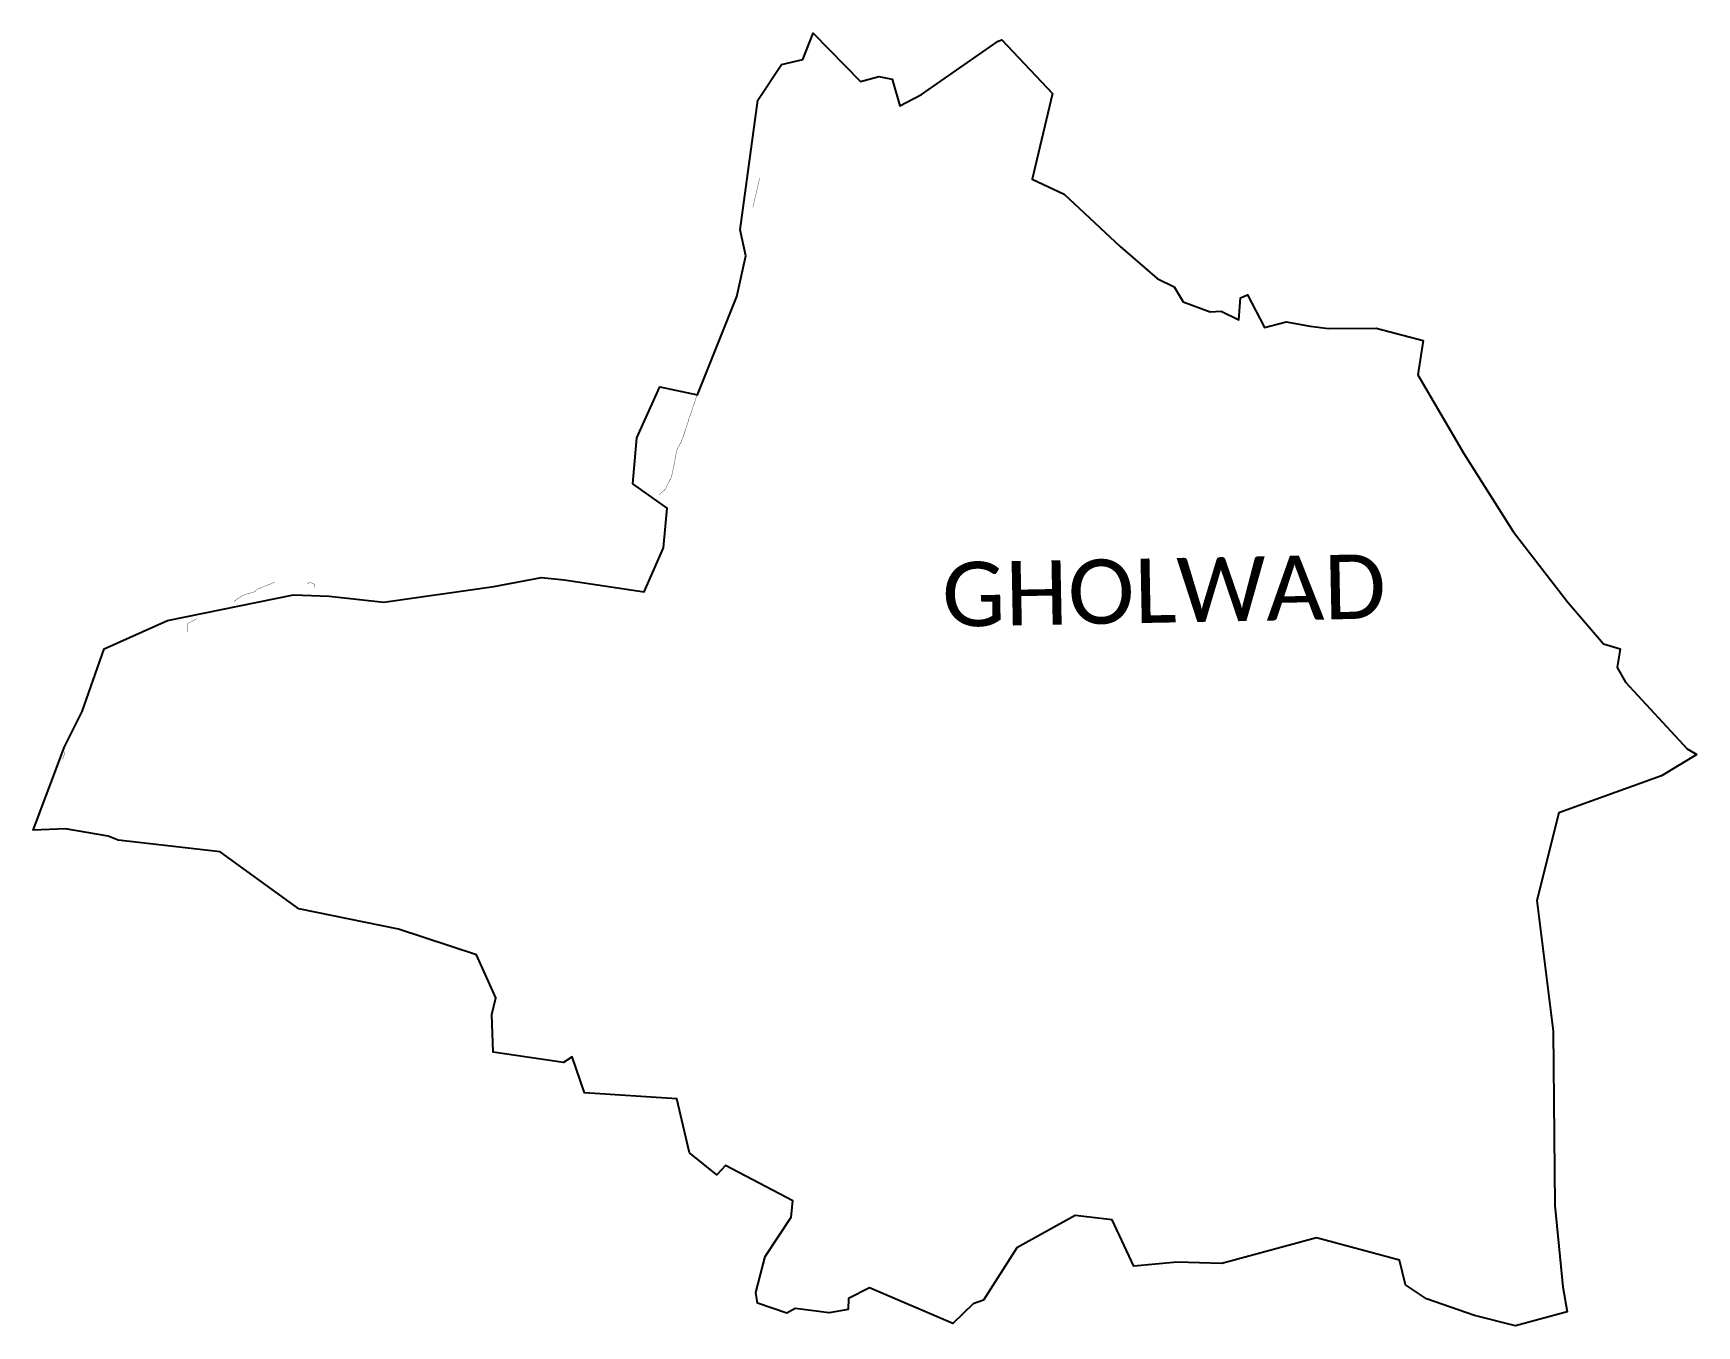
# Model space of a CAD drawing. Header units: metres. Extents: x 260405 to 265348, y 2219823 to 2223666.
import ezdxf

# ---------------------------------------------------------------- set-up
doc = ezdxf.new("R2010")
doc.units = ezdxf.units.M
for name, color, linetype in [('SEAWALL', 170, 'Continuous'), ('village', 3, 'Continuous'), ('VILLAGE NAME', 250, 'Continuous')]:
    doc.layers.add(name, color=color, linetype=linetype)
doc.styles.get("Standard").update_dxf_attribs({"font": 'simplex.shx'})

msp = doc.modelspace()

# ---------------------------------------------------------------- linework, layer by layer
at = {"layer": 'SEAWALL', "color": 30, "const_width": 1, "flags": 128}
for points in [[(262563.3, 2223234), (262543.5, 2223148.2)], [(262383, 2222610.5), (262373.2, 2222577.3), (262354.3, 2222522.1), (262343.8, 2222489.5), (262335.3, 2222463.7), (262328.7, 2222447.7), (262319.3, 2222431.2), (262316.6, 2222422.7), (262308.6, 2222381.2), (262301.4, 2222346.5), (262284.5, 2222313.7), (262281.9, 2222308.7), (262265.5, 2222294.7)], [(261123.4, 2222034.1), (261069, 2222011.9), (261067.2, 2222010.1), (261066.2, 2222008.4), (261065.5, 2222006.6), (261065.4, 2222005.6), (261062.3, 2222005.3), (261039.5, 2221998.4), (261027.6, 2221994), (261019.5, 2221989.4), (261005.7, 2221979.8), (261005.7, 2221979.8), (261002.7, 2221976.4)], [(261241.2, 2222017.7), (261242, 2222021.5), (261240.8, 2222026.3), (261236.4, 2222030.3), (261229.7, 2222031.8), (261219, 2222030.9)], [(260891, 2221925.1), (260874.4, 2221916.3), (260869.2, 2221913.8), (260864.6, 2221911.5), (260863.5, 2221910.2), (260862.6, 2221906.1), (260862.5, 2221898.3), (260864, 2221893), (260864.7, 2221885.8)], [(260492, 2221507.2), (260496.8, 2221520.4), (260497.5, 2221520.4), (260497.5, 2221521.4), (260498.2, 2221525.3), (260499.1, 2221529.9)]]:
    msp.add_lwpolyline(points, dxfattribs=at)
at = {"layer": 'village', "color": 3, "true_color": 0x00ff00}
msp.add_polyline3d([(265348, 2221521.2, 0), (265243.4, 2221458.3, 0), (264938.6, 2221347.7, 0), (264872.8, 2221087.3, 0), (264921.6, 2220698.8, 0), (264926.6, 2220180.6, 0), (264950.1, 2219938.6, 0), (264963, 2219864.9, 0), (264809.8, 2219823.3, 0), (264687.5, 2219853.4, 0), (264544.9, 2219903.2, 0), (264482.1, 2219944.9, 0), (264464.3, 2220018.7, 0), (264218.5, 2220084.9, 0), (263936.8, 2220008.3, 0), (263803.7, 2220012.6, 0), (263675.3, 2220000.9, 0), (263610.9, 2220138.1, 0), (263500.6, 2220151.3, 0), (263327.6, 2220054.5, 0), (263229, 2219899.1, 0), (263198.1, 2219888.2, 0), (263137.8, 2219830.2, 0), (262889.6, 2219935.6, 0), (262827.3, 2219904.3, 0), (262826.8, 2219871.8, 0), (262769.8, 2219861.6, 0), (262668.8, 2219874.2, 0), (262644.6, 2219861.2, 0), (262557.3, 2219890.9, 0), (262551.7, 2219922, 0), (262579.3, 2220029.3, 0), (262657.3, 2220146.5, 0), (262662.2, 2220194.6, 0), (262462.4, 2220299.4, 0), (262436.6, 2220271.8, 0), (262355.3, 2220336.9, 0), (262316.8, 2220498, 0), (262043, 2220516.1, 0), (262006.2, 2220622.5, 0), (261980.1, 2220605.9, 0), (261771.5, 2220636.1, 0), (261767.3, 2220748.2, 0), (261779.6, 2220798, 0), (261721.6, 2220926.1, 0), (261490.2, 2221002, 0), (261194.2, 2221063.1, 0), (260960.2, 2221232.6, 0), (260656.7, 2221266.6, 0), (260627, 2221278.9, 0), (260500.8, 2221300.9, 0), (260404.9, 2221296.9, 0), (260498.1, 2221544.3, 0), (260549.9, 2221649.4, 0), (260615.3, 2221835.1, 0), (260803.4, 2221919.9, 0), (261177.9, 2221996, 0), (261284.6, 2221992.1, 0), (261446.6, 2221974.7, 0), (261773.1, 2222020.8, 0), (261914.9, 2222047.7, 0), (261982.6, 2222041.1, 0), (262220.4, 2222005.1, 0), (262277.9, 2222135.5, 0), (262288.9, 2222253.6, 0), (262186.7, 2222326.3, 0), (262198.3, 2222463, 0), (262266.8, 2222614, 0), (262378.7, 2222590.5, 0), (262495.8, 2222883, 0), (262522.4, 2223003.5, 0), (262505.2, 2223081.5, 0), (262558.4, 2223467, 0), (262628.2, 2223572.6, 0), (262692.2, 2223587.8, 0), (262722.7, 2223665.5, 0), (262863.1, 2223522, 0), (262917.4, 2223537.4, 0), (262956.8, 2223528.6, 0), (262980, 2223449.9, 0), (263044, 2223483.2, 0), (263271.8, 2223642.1, 0), (263282.6, 2223646, 0), (263433.4, 2223486.3, 0), (263372.9, 2223231.9, 0), (263468.7, 2223186.7, 0), (263634.9, 2223032.1, 0), (263744.4, 2222936.5, 0), (263795, 2222911.5, 0), (263822.2, 2222866.7, 0), (263902.2, 2222837.4, 0), (263935, 2222839.3, 0), (263987.4, 2222813.8, 0), (263992.1, 2222878.9, 0), (264013.3, 2222888, 0), (264063.5, 2222790.9, 0), (264127.8, 2222807.7, 0), (264199.3, 2222794.5, 0), (264253.8, 2222787.8, 0), (264395.6, 2222788.6, 0), (264534.7, 2222752.6, 0), (264518.9, 2222650.2, 0), (264656.2, 2222416.6, 0), (264802.9, 2222184.8, 0), (264964.2, 2221975, 0), (265070.9, 2221850.3, 0), (265120.4, 2221835.7, 0), (265111.7, 2221780.3, 0), (265136.8, 2221736.8, 0), (265319.4, 2221538.1, 0)], close=True, dxfattribs=at)

# ---------------------------------------------------------------- texts
at = {"layer": 'VILLAGE NAME', "insert": (263103.5, 2222092.3), "char_height": 191.456, "attachment_point": 1, "rotation": 1.1028}
msp.add_mtext_dynamic_manual_height_columns('{\\fCalibri|b0|i0|c0|p34;GHOLWAD}', width=161.46, gutter_width=957.3, heights=[0], dxfattribs=at)

doc.saveas('drawing.dxf')
